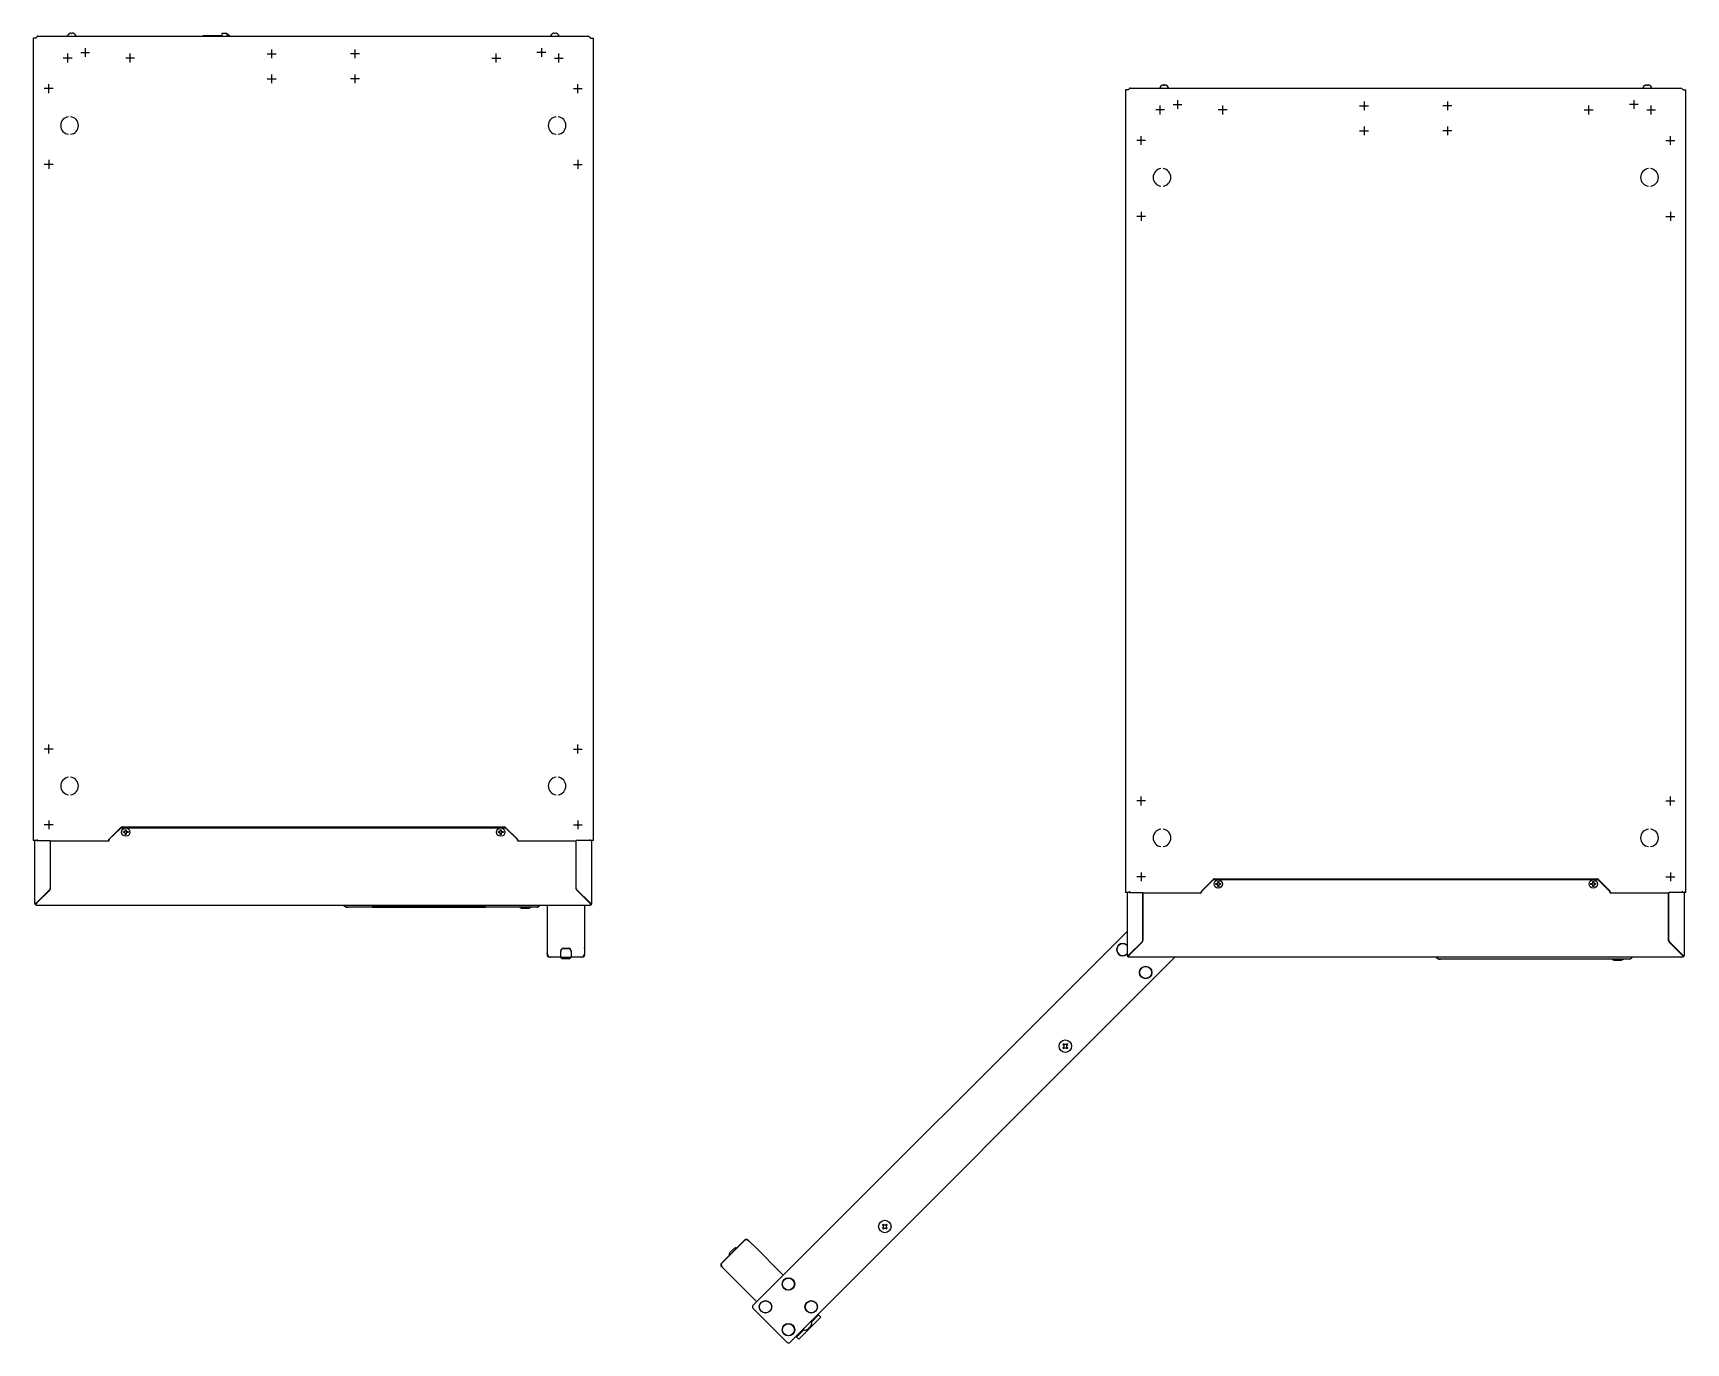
# Model space of a CAD drawing. Header units: millimetres. Extents: x -3169 to 1166, y -4146 to -91.
# Drawn here: x -755 to 831, y -4146 to -2889 of the extents above; entities that cross this region are included whole.
import ezdxf

# ---------------------------------------------------------------- set-up
doc = ezdxf.new("R2010")
doc.units = ezdxf.units.MM
doc.header["$LTSCALE"] = 23.1
doc.layers.get('0').update_dxf_attribs({"linetype": 'CONTINUOUS'})

msp = doc.modelspace()

# ---------------------------------------------------------------- linework, layer by layer
for p, q in [((-755.4, -2893.6), (-755.4, -3663.8)), ((-752.6, -2893.6), (-755.4, -2893.6)), ((-750.6, -2891.8), (-222.2, -2891.8)), ((-722.3, -2891.4), (-722.3, -2891.2)), ((-720.6, -2889.3), (-720.6, -2889.3)), ((-718.8, -2889.3), (-718.8, -2888.8)), ((-717.8, -2888.8), (-717.8, -2889.3)), ((-716, -2889.3), (-716, -2889.3)), ((-714.3, -2891.4), (-714.3, -2891.2)), ((-705.4, -2903.2), (-705.4, -2911.7)), ((-592.3, -2891.3), (-592.3, -2891.8)), ((-574.3, -2891.3), (-592.3, -2891.3)), ((-574.3, -2889.3), (-574.3, -2891.8)), ((-569.3, -2889.3), (-574.3, -2889.3)), ((-569.3, -2889.3), (-569.3, -2891.8)), ((-267.4, -2903.2), (-267.4, -2911.7)), ((-258.5, -2891.4), (-258.5, -2891.2)), ((-256.8, -2889.3), (-256.8, -2889.3)), ((-255, -2889.3), (-255, -2888.8)), ((-254, -2888.8), (-254, -2889.3)), ((-252.2, -2889.3), (-252.2, -2889.3)), ((-250.5, -2891.4), (-250.5, -2891.2)), ((-220.2, -2893.6), (-217.4, -2893.6)), ((-217.4, -3663.8), (-217.4, -2893.6)), ((-717.9, -2912.8), (-726.4, -2912.8)), ((-722.1, -2917), (-722.1, -2908.5)), ((-709.7, -2907.5), (-701.2, -2907.5)), ((-657.9, -2912.8), (-666.4, -2912.8)), ((-662.1, -2917), (-662.1, -2908.5)), ((-530.7, -2908.8), (-522.2, -2908.8)), ((-526.4, -2904.5), (-526.4, -2913)), ((-442.2, -2908.8), (-450.7, -2908.8)), ((-446.4, -2904.5), (-446.4, -2913)), ((-315, -2912.8), (-306.5, -2912.8)), ((-310.7, -2917), (-310.7, -2908.5)), ((-263.2, -2907.5), (-271.7, -2907.5)), ((-255, -2912.8), (-246.5, -2912.8)), ((-250.7, -2917), (-250.7, -2908.5)), ((-530.7, -2932.8), (-522.2, -2932.8)), ((-526.4, -2928.5), (-526.4, -2937)), ((-442.2, -2932.8), (-450.7, -2932.8)), ((-446.4, -2928.5), (-446.4, -2937)), ((-736.2, -2942), (-744.7, -2942)), ((-740.4, -2946.3), (-740.4, -2937.8)), ((-236.7, -2942), (-228.2, -2942)), ((-232.4, -2946.3), (-232.4, -2937.8)), ((293.3, -2943.4), (293.3, -3713.6)), ((296.1, -2943.4), (293.3, -2943.4)), ((298.1, -2941.6), (826.5, -2941.6)), ((326.4, -2941.2), (326.4, -2941)), ((328.1, -2939.2), (328.1, -2939.1)), ((329.9, -2939.2), (329.9, -2938.6)), ((330.9, -2938.6), (330.9, -2939.2)), ((332.7, -2939.1), (332.7, -2939.2)), ((334.4, -2941.2), (334.4, -2941)), ((790.2, -2941.2), (790.2, -2941)), ((791.9, -2939.2), (791.9, -2939.1)), ((793.7, -2939.2), (793.7, -2938.6)), ((794.7, -2938.6), (794.7, -2939.2)), ((796.5, -2939.1), (796.5, -2939.2)), ((798.2, -2941.2), (798.2, -2941)), ((828.5, -2943.4), (831.3, -2943.4)), ((831.3, -3713.6), (831.3, -2943.4)), ((330.8, -2962.6), (322.3, -2962.6)), ((326.6, -2966.9), (326.6, -2958.4)), ((339, -2957.3), (347.5, -2957.3)), ((343.3, -2953.1), (343.3, -2961.6)), ((390.8, -2962.6), (382.3, -2962.6)), ((386.6, -2966.9), (386.6, -2958.4)), ((518, -2958.6), (526.5, -2958.6)), ((522.3, -2954.4), (522.3, -2962.9)), ((606.5, -2958.6), (598, -2958.6)), ((602.3, -2954.4), (602.3, -2962.9)), ((733.7, -2962.6), (742.2, -2962.6)), ((738, -2966.9), (738, -2958.4)), ((785.5, -2957.3), (777, -2957.3)), ((781.3, -2953.1), (781.3, -2961.6)), ((793.7, -2962.6), (802.2, -2962.6)), ((798, -2966.9), (798, -2958.4)), ((518, -2982.6), (526.5, -2982.6)), ((522.3, -2978.4), (522.3, -2986.9)), ((606.5, -2982.6), (598, -2982.6)), ((602.3, -2978.4), (602.3, -2986.9)), ((312.5, -2991.9), (304, -2991.9)), ((308.3, -2996.1), (308.3, -2987.6)), ((812, -2991.9), (820.5, -2991.9)), ((816.3, -2996.1), (816.3, -2987.6)), ((-740.4, -3010.6), (-740.4, -3019.1)), ((-232.4, -3010.6), (-232.4, -3019.1)), ((-736.2, -3014.9), (-744.7, -3014.9)), ((-236.7, -3014.9), (-228.2, -3014.9)), ((308.3, -3060.5), (308.3, -3069)), ((816.3, -3060.5), (816.3, -3069)), ((312.5, -3064.7), (304, -3064.7)), ((812, -3064.7), (820.5, -3064.7)), ((-736.2, -3576), (-744.7, -3576)), ((-740.4, -3580.3), (-740.4, -3571.8)), ((-236.7, -3576), (-228.2, -3576)), ((-232.4, -3580.3), (-232.4, -3571.8)), ((312.5, -3625.9), (304, -3625.9)), ((308.3, -3630.1), (308.3, -3621.6)), ((812, -3625.9), (820.5, -3625.9)), ((816.3, -3630.1), (816.3, -3621.6)), ((-736.2, -3648.9), (-744.7, -3648.9)), ((-740.4, -3644.6), (-740.4, -3653.1)), ((-236.7, -3648.9), (-228.2, -3648.9)), ((-232.4, -3644.6), (-232.4, -3653.1)), ((-751.6, -3663.8), (-755.4, -3663.8)), ((-753.9, -3663.8), (-753.9, -3724)), ((-751.6, -3662.8), (-751.6, -3663.8)), ((-751.6, -3663.8), (-738.9, -3663.8)), ((-738.9, -3663.8), (-738.9, -3709.8)), ((-738.8, -3664.6), (-738.9, -3664.6)), ((-683.4, -3664.5), (-738.8, -3664.5)), ((-738.8, -3710.3), (-738.8, -3664.5)), ((-682.6, -3662.8), (-671.1, -3651.2)), ((-682.6, -3664.1), (-682.6, -3662.8)), ((-682.5, -3663.8), (-682.6, -3663.8)), ((-682.4, -3663.4), (-682.4, -3663.5)), ((-671.9, -3652.5), (-682.2, -3662.7)), ((-667.3, -3651.9), (-670.5, -3651.9)), ((-670, -3650.8), (-302.8, -3650.8)), ((-668.7, -3655.3), (-667.4, -3655.3)), ((-668.7, -3656.3), (-668.7, -3655.3)), ((-667.4, -3656.3), (-668.7, -3656.3)), ((-667.4, -3655.3), (-666.9, -3654.8)), ((-666.9, -3656.8), (-667.4, -3656.3)), ((-666.9, -3653.5), (-665.9, -3653.5)), ((-666.9, -3654.8), (-666.9, -3653.5)), ((-666.9, -3658.1), (-666.9, -3656.8)), ((-665.9, -3658.1), (-666.9, -3658.1)), ((-665.9, -3653.5), (-665.9, -3654.8)), ((-665.9, -3654.8), (-665.4, -3655.3)), ((-665.4, -3656.3), (-665.9, -3656.8)), ((-665.9, -3656.8), (-665.9, -3658.1)), ((-307.3, -3651.9), (-665.5, -3651.9)), ((-665.4, -3655.3), (-664.1, -3655.3)), ((-664.1, -3656.3), (-665.4, -3656.3)), ((-664.1, -3655.3), (-664.1, -3656.3)), ((-308.7, -3655.3), (-307.4, -3655.3)), ((-308.7, -3656.3), (-308.7, -3655.3)), ((-307.4, -3656.3), (-308.7, -3656.3)), ((-307.4, -3655.3), (-306.9, -3654.8)), ((-306.9, -3656.8), (-307.4, -3656.3)), ((-306.9, -3653.5), (-305.9, -3653.5)), ((-306.9, -3654.8), (-306.9, -3653.5)), ((-306.9, -3658.1), (-306.9, -3656.8)), ((-305.9, -3658.1), (-306.9, -3658.1)), ((-305.9, -3653.5), (-305.9, -3654.8)), ((-305.9, -3654.8), (-305.4, -3655.3)), ((-305.4, -3656.3), (-305.9, -3656.8)), ((-305.9, -3656.8), (-305.9, -3658.1)), ((-302.3, -3651.9), (-305.5, -3651.9)), ((-305.4, -3655.3), (-304.1, -3655.3)), ((-304.1, -3656.3), (-305.4, -3656.3)), ((-304.1, -3655.3), (-304.1, -3656.3)), ((-301.8, -3651.2), (-290.2, -3662.8)), ((-290.7, -3662.7), (-300.9, -3652.5)), ((-290.4, -3663.5), (-290.4, -3663.4)), ((-290.2, -3663.8), (-290.3, -3663.8)), ((-290.2, -3664.1), (-290.2, -3662.8)), ((-234.1, -3664.5), (-289.4, -3664.5)), ((-234.1, -3710.3), (-234.1, -3664.5)), ((-233.9, -3664.6), (-234.1, -3664.6)), ((-221.2, -3663.8), (-233.9, -3663.8)), ((-233.9, -3709.8), (-233.9, -3663.8)), ((-221.2, -3662.8), (-221.2, -3663.8)), ((-217.4, -3663.8), (-221.2, -3663.8)), ((-218.9, -3724), (-218.9, -3663.8)), ((-738.9, -3667.8), (-738.8, -3667.8)), ((-738.9, -3668.3), (-738.8, -3668.3)), ((-738.9, -3668.8), (-738.8, -3668.8)), ((-233.9, -3668.3), (-234.1, -3668.3)), ((-233.9, -3668.8), (-234.1, -3668.8)), ((308.3, -3694.5), (308.3, -3703)), ((816.3, -3694.5), (816.3, -3703)), ((-752.1, -3723.8), (-739.5, -3711.2)), ((-752, -3724), (-739.1, -3711.1)), ((-738.8, -3710.5), (-738.9, -3710.6)), ((-234, -3710.5), (-233.3, -3711.2)), ((-220.9, -3724), (-233.7, -3711.1)), ((-220.7, -3723.8), (-233.3, -3711.2)), ((297.1, -3712.6), (297.1, -3713.6)), ((312.5, -3698.7), (304, -3698.7)), ((366.1, -3712.6), (377.6, -3701)), ((366.1, -3713.9), (366.1, -3712.6)), ((376.8, -3702.3), (366.5, -3712.6)), ((381.4, -3701.7), (378.2, -3701.7)), ((378.7, -3700.6), (745.8, -3700.6)), ((380, -3706.1), (380, -3705.1)), ((380, -3705.1), (381.3, -3705.1)), ((381.3, -3706.1), (380, -3706.1)), ((381.3, -3705.1), (381.8, -3704.6)), ((381.8, -3706.6), (381.3, -3706.1)), ((381.8, -3704.6), (381.8, -3703.3)), ((381.8, -3703.3), (382.8, -3703.3)), ((381.8, -3707.9), (381.8, -3706.6)), ((382.8, -3707.9), (381.8, -3707.9)), ((382.8, -3703.3), (382.8, -3704.6)), ((382.8, -3704.6), (383.3, -3705.1)), ((383.3, -3706.1), (382.8, -3706.6)), ((382.8, -3706.6), (382.8, -3707.9)), ((741.4, -3701.7), (383.2, -3701.7)), ((383.3, -3705.1), (384.6, -3705.1)), ((384.6, -3706.1), (383.3, -3706.1)), ((384.6, -3705.1), (384.6, -3706.1)), ((740, -3706.1), (740, -3705.1)), ((740, -3705.1), (741.3, -3705.1)), ((741.3, -3706.1), (740, -3706.1)), ((741.3, -3705.1), (741.8, -3704.6)), ((741.8, -3706.6), (741.3, -3706.1)), ((741.8, -3704.6), (741.8, -3703.3)), ((741.8, -3703.3), (742.8, -3703.3)), ((741.8, -3707.9), (741.8, -3706.6)), ((742.8, -3707.9), (741.8, -3707.9)), ((742.8, -3703.3), (742.8, -3704.6)), ((742.8, -3704.6), (743.3, -3705.1)), ((743.3, -3706.1), (742.8, -3706.6)), ((742.8, -3706.6), (742.8, -3707.9)), ((746.4, -3701.7), (743.2, -3701.7)), ((743.3, -3705.1), (744.6, -3705.1)), ((744.6, -3706.1), (743.3, -3706.1)), ((744.6, -3705.1), (744.6, -3706.1)), ((746.9, -3701), (758.5, -3712.6)), ((758, -3712.6), (747.8, -3702.3)), ((758.5, -3713.9), (758.5, -3712.6)), ((812, -3698.7), (820.5, -3698.7)), ((827.5, -3712.6), (827.5, -3713.6)), ((-752.7, -3724.5), (-753.1, -3725)), ((-752.2, -3724), (-752.3, -3724)), ((-752.1, -3723.9), (-752.1, -3724)), ((-752.1, -3724), (-752.1, -3724)), ((-752.1, -3724), (-752.1, -3724)), ((-752.1, -3724.1), (-752.1, -3724.2)), ((-752.1, -3725.8), (-220.7, -3725.8)), ((-457.3, -3726), (-457.3, -3725.8)), ((-457.3, -3726), (-457.3, -3726.1)), ((-457.3, -3726.1), (-457.2, -3726.2)), ((-455.1, -3727.7), (-457, -3726.4)), ((-271.4, -3727.8), (-454.8, -3727.8)), ((-454.6, -3727.8), (-453, -3727.8)), ((-430, -3727.3), (-321.2, -3727.3)), ((-430, -3727.8), (-430, -3727.3)), ((-430, -3727.8), (-321.2, -3727.8)), ((-321.2, -3727.8), (-321.2, -3727.3)), ((-288.4, -3727.8), (-287.2, -3728.5)), ((-278.1, -3727.8), (-287.7, -3727.8)), ((-278.5, -3728.5), (-277.3, -3727.8)), ((-271.1, -3727.7), (-269.2, -3726.4)), ((-269.2, -3726.4), (-269.1, -3726.4)), ((-269.1, -3726.4), (-269, -3726.3)), ((-268.9, -3726), (-268.9, -3725.8)), ((-261.9, -3725.8), (-261.9, -3766.8)), ((-225.9, -3725.8), (-225.9, -3766.8)), ((-220.8, -3723.9), (-220.7, -3724)), ((-220.6, -3724), (-220.7, -3724)), ((-220.7, -3724.1), (-220.7, -3724)), ((-220.7, -3724.1), (-220.7, -3724.2)), ((-220.6, -3724), (-220.5, -3724)), ((-220.2, -3724.5), (-219.7, -3725)), ((297.1, -3713.6), (293.3, -3713.6)), ((294.8, -3713.6), (294.8, -3773.8)), ((297.1, -3713.6), (309.8, -3713.6)), ((309.8, -3713.6), (309.8, -3759.6)), ((309.9, -3714.4), (309.8, -3714.4)), ((309.8, -3718.1), (309.9, -3718.1)), ((309.8, -3718.6), (309.9, -3718.6)), ((309.9, -3760.1), (309.9, -3714.4)), ((365.2, -3714.4), (309.9, -3714.4)), ((366.2, -3713.6), (366.1, -3713.6)), ((366.2, -3713.3), (366.2, -3713.4)), ((758.3, -3713.4), (758.3, -3713.3)), ((758.5, -3713.6), (758.3, -3713.6)), ((814.6, -3714.4), (759.3, -3714.4)), ((814.8, -3714.4), (814.6, -3714.4)), ((814.6, -3760.1), (814.6, -3714.4)), ((814.6, -3717.6), (814.8, -3717.6)), ((814.8, -3718.1), (814.6, -3718.1)), ((814.8, -3718.6), (814.6, -3718.6)), ((827.5, -3713.6), (814.8, -3713.6)), ((814.8, -3759.6), (814.8, -3713.6)), ((831.3, -3713.6), (827.5, -3713.6)), ((829.8, -3773.8), (829.8, -3713.6)), ((-286.2, -3728.8), (-279.5, -3728.8)), ((294.8, -3751.1), (-64.4, -4110.2)), ((309.9, -3760.3), (309.2, -3761)), ((814.7, -3760.3), (814.7, -3760.4)), ((-261.9, -3767.6), (-261.9, -3773.8)), ((-261.9, -3771.8), (-261.7, -3771.8)), ((-261.7, -3772.8), (-261.7, -3772.7)), ((-248.8, -3775.8), (-259.9, -3775.8)), ((-249.4, -3775.8), (-258.7, -3775.8)), ((-248.9, -3775.3), (-248.9, -3769.8)), ((-248.8, -3774.6), (-248.9, -3774.6)), ((-248.8, -3775.3), (-248.8, -3770.1)), ((-248.3, -3775.8), (-239.5, -3775.8)), ((-246.4, -3767.3), (-241.4, -3767.3)), ((-246.3, -3767.6), (-241.5, -3767.6)), ((-239, -3770.1), (-239, -3775.3)), ((-238.9, -3774.6), (-239, -3774.6)), ((-227.9, -3775.8), (-239, -3775.8)), ((-238.9, -3769.8), (-238.9, -3775.3)), ((-229.1, -3775.8), (-238.4, -3775.8)), ((-226.1, -3771.8), (-225.9, -3771.8)), ((-226.1, -3772.8), (-226.1, -3772.7)), ((-225.9, -3767.6), (-225.9, -3773.8)), ((-29.1, -4145.6), (340.9, -3775.6)), ((296, -3774.4), (295.6, -3774.8)), ((296.5, -3773.8), (296.4, -3773.8)), ((296.6, -3773.7), (309.2, -3761)), ((296.6, -3773.7), (296.6, -3773.8)), ((296.6, -3773.8), (296.6, -3773.8)), ((296.6, -3773.8), (296.6, -3773.8)), ((296.6, -3773.9), (296.6, -3774)), ((296.6, -3775.6), (828, -3775.6)), ((296.7, -3773.8), (309.6, -3761)), ((591.4, -3775.8), (591.4, -3775.6)), ((591.4, -3775.8), (591.4, -3775.9)), ((591.4, -3775.9), (591.5, -3776.1)), ((593.6, -3777.5), (591.6, -3776.2)), ((777.6, -3777.5), (779.5, -3776.2)), ((779.5, -3776.2), (779.6, -3776.2)), ((779.6, -3776.2), (779.7, -3776.1)), ((779.8, -3775.8), (779.8, -3775.6)), ((827.8, -3773.8), (815, -3761)), ((828, -3773.7), (815.4, -3761)), ((827.9, -3773.7), (828, -3773.8)), ((828.1, -3773.8), (828, -3773.8)), ((828, -3773.9), (828, -3773.8)), ((828, -3773.9), (828, -3774)), ((828.1, -3773.8), (828.2, -3773.8)), ((828.5, -3774.4), (829, -3774.8)), ((-241, -3777.3), (-246.8, -3777.3)), ((777.3, -3777.6), (593.9, -3777.6)), ((594, -3777.6), (595.7, -3777.6)), ((760.3, -3777.6), (761.5, -3778.3)), ((770.6, -3777.7), (760.9, -3777.7)), ((762.5, -3778.6), (769.2, -3778.6)), ((770.2, -3778.3), (771.4, -3777.6)), ((233.9, -3858.9), (233.2, -3859.6)), ((233.2, -3859.6), (234.1, -3860.4)), ((234.1, -3861.9), (233.2, -3862.8)), ((233.2, -3862.8), (233.9, -3863.5)), ((234.8, -3859.7), (233.9, -3858.9)), ((233.9, -3863.5), (234.8, -3862.7)), ((234.1, -3860.4), (234.1, -3861.9)), ((236.3, -3859.7), (234.8, -3859.7)), ((234.8, -3862.7), (236.3, -3862.7)), ((237.1, -3858.9), (236.3, -3859.7)), ((236.3, -3862.7), (237.1, -3863.5)), ((237, -3860.4), (237.8, -3859.6)), ((237, -3861.9), (237, -3860.4)), ((237.8, -3862.8), (237, -3861.9)), ((237.8, -3859.6), (237.1, -3858.9)), ((237.1, -3863.5), (237.8, -3862.8)), ((60.7, -4032.1), (60, -4032.8)), ((60, -4032.8), (60.8, -4033.7)), ((60.8, -4035.2), (60, -4036)), ((60, -4036), (60.7, -4036.7)), ((61.5, -4033), (60.7, -4032.1)), ((60.7, -4036.7), (61.5, -4035.9)), ((60.8, -4033.7), (60.8, -4035.2)), ((63, -4033), (61.5, -4033)), ((61.5, -4035.9), (63, -4035.9)), ((63.9, -4032.1), (63, -4033)), ((63, -4035.9), (63.9, -4036.7)), ((63.8, -4033.7), (64.6, -4032.8)), ((63.8, -4035.2), (63.8, -4033.7)), ((64.6, -4036), (63.8, -4035.2)), ((64.6, -4032.8), (63.9, -4032.1)), ((63.9, -4036.7), (64.6, -4036)), ((-94.7, -4069.8), (-72.1, -4047.2)), ((-93.8, -4068.9), (-72.9, -4048)), ((-86.5, -4059.4), (-82.4, -4055.4)), ((-69.2, -4047.2), (-64.9, -4051.5)), ((-67.8, -4048.6), (-67.9, -4048.7)), ((-35.3, -4081.1), (-64.3, -4052.1)), ((-90.3, -4077), (-94.7, -4072.6)), ((-93.1, -4073.9), (-93.3, -4074)), ((-60.7, -4106.6), (-89.7, -4077.6)), ((-64.4, -4112.8), (-31.6, -4145.6)), ((-20.4, -4142.6), (0.8, -4121.4)), ((-8.4, -4126.4), (-1.3, -4119.3)), ((-2.1, -4118.6), (0.8, -4121.4)), ((-23.3, -4139.8), (-20.4, -4142.6)), ((-22.6, -4140.5), (-15.5, -4133.4)), ((-16, -4132.9), (-15.3, -4133.6)), ((-12, -4133.1), (-12, -4133.1)), ((-8.9, -4125.8), (-8.2, -4126.6)), ((-8.8, -4129.8), (-8.8, -4129.8))]:
    msp.add_line(p, q)
for points in [[(-457.3, -3726), (-457.3, -3726), (-457.3, -3726.1), (-457.3, -3726.1), (-457.2, -3726.1)], [(-457.2, -3726.1), (-457.2, -3726.2), (-457.2, -3726.2), (-457.2, -3726.2), (-457.2, -3726.3)], [(-457.2, -3726.2), (-457.1, -3726.3), (-457, -3726.4)], [(-457.2, -3726.3), (-457.1, -3726.3), (-457.1, -3726.3), (-457.1, -3726.4), (-457, -3726.4), (-457, -3726.4)], [(-457, -3726.4), (-456.5, -3726.8), (-455.7, -3727.3), (-455.1, -3727.7)], [(-457, -3726.4), (-456.5, -3726.8), (-455.7, -3727.3), (-455.1, -3727.7)], [(-271.1, -3727.7), (-270.5, -3727.3), (-269.7, -3726.8), (-269.2, -3726.4)], [(-269, -3726.3), (-269, -3726.2), (-268.9, -3726)], [(591.4, -3775.8), (591.4, -3775.9), (591.4, -3775.9), (591.4, -3775.9), (591.4, -3776)], [(591.4, -3776), (591.5, -3776), (591.5, -3776.1), (591.5, -3776.1), (591.5, -3776.1)], [(591.5, -3776.1), (591.5, -3776.2), (591.6, -3776.2), (591.6, -3776.2), (591.6, -3776.2), (591.6, -3776.2)], [(591.5, -3776.1), (591.6, -3776.2), (591.6, -3776.2)], [(591.6, -3776.2), (592.2, -3776.6), (593, -3777.1), (593.6, -3777.5)], [(777.6, -3777.5), (778.2, -3777.1), (779, -3776.6), (779.5, -3776.2)], [(779.7, -3776.1), (779.7, -3776), (779.8, -3775.8)]]:
    msp.add_lwpolyline(points)
for centre, radius in [((-666.4, -3655.8), 4), ((-306.4, -3655.8), 4), ((382.3, -3705.6), 4), ((742.3, -3705.6), 4), ((312.6, -3790.5), 6), ((312.6, -3790.5), 5.75), ((235.5, -3861.2), 6), ((62.3, -4034.4), 6), ((-30.3, -4089.6), 6), ((-30.3, -4089.6), 5.75), ((-52.3, -4111.5), 6), ((-52.3, -4111.5), 5.75), ((-8.4, -4111.5), 6), ((-8.4, -4111.5), 5.75), ((-30.3, -4133.4), 6), ((-30.3, -4133.4), 5.75)]:
    msp.add_circle(centre, radius)
for centre, radius, start, end in [((-718.1, -2893.4), 4.8, 121.3727, 149.6988), ((-721.9, -2891.2), 0.4, 149.6988, 180), ((-721.9, -2891.4), 0.4, 180, 270), ((-718.1, -2893.4), 4.75, 118.9687, 121.5341), ((-718.1, -2893.4), 4.75, 116.6813, 118.0074), ((-718.1, -2893.4), 4.75, 118.0074, 118.9684), ((-718.1, -2893.4), 4.74, 115.5402, 116.6812), ((-718.1, -2893.4), 4.74, 114.5722, 115.5402), ((-718.1, -2893.4), 4.73, 113.3175, 114.5722), ((-718.1, -2893.3), 4.72, 111.0025, 112.5476), ((-718.1, -2893.3), 4.73, 112.5474, 113.3174), ((-718.1, -2893.3), 4.72, 110.5181, 111.0023), ((-718.1, -2893.3), 4.7, 108.4656, 110.5187), ((-718.2, -2893.3), 4.68, 107.3773, 108.465), ((-718.2, -2893.3), 4.67, 106.3949, 107.3772), ((-718.2, -2893.3), 4.64, 104.3176, 106.3964), ((-719.1, -2890.8), 2.01, 95.2585, 97.2741), ((-719.1, -2890.7), 1.98, 94.6009, 95.2558), ((-719.1, -2890.7), 1.97, 93.2167, 94.6016), ((-719.1, -2890.7), 1.96, 92.3765, 93.2159), ((-719.1, -2890.7), 1.95, 90.1995, 91.1541), ((-719.1, -2890.7), 1.95, 89.0741, 90.1995), ((-719.1, -2890.7), 1.95, 91.1545, 92.3767), ((-719.1, -2890.7), 1.95, 88.0037, 89.0738), ((-719.1, -2890.7), 1.97, 85.714, 86.9766), ((-719.1, -2890.7), 1.96, 86.9771, 88.0037), ((-719.1, -2890.8), 2.01, 82.7256, 84.8598), ((-719.1, -2890.7), 1.98, 84.8627, 85.7144), ((-718.3, -2893.1), 3.78, 82.3953, 97.6047), ((-717.6, -2890.8), 2.01, 95.1401, 97.2744), ((-717.6, -2890.7), 1.98, 94.2856, 95.1372), ((-717.6, -2890.7), 1.97, 93.0233, 94.286), ((-717.6, -2890.7), 1.96, 91.9964, 93.0228), ((-717.6, -2890.7), 1.95, 90.9261, 91.9964), ((-717.6, -2890.7), 1.95, 88.8459, 89.8005), ((-717.6, -2890.7), 1.95, 89.8006, 90.9258), ((-717.6, -2890.7), 1.97, 85.3984, 86.7833), ((-717.6, -2890.7), 1.96, 86.7841, 87.6235), ((-717.6, -2890.7), 1.96, 87.6234, 88.8455), ((-717.6, -2890.8), 2.01, 82.7259, 84.7415), ((-717.6, -2890.7), 1.98, 84.7442, 85.3991), ((-718.5, -2893.3), 4.64, 73.6036, 75.6824), ((-718.5, -2893.3), 4.67, 72.6228, 73.6051), ((-718.5, -2893.3), 4.68, 71.535, 72.6227), ((-718.5, -2893.3), 4.7, 69.4813, 71.5344), ((-718.5, -2893.3), 4.72, 67.4524, 68.9975), ((-718.5, -2893.3), 4.72, 68.9977, 69.4819), ((-718.5, -2893.3), 4.73, 66.6826, 67.4526), ((-718.5, -2893.4), 4.73, 65.4278, 66.6825), ((-718.5, -2893.4), 4.74, 64.4598, 65.4278), ((-718.5, -2893.4), 4.74, 63.3188, 64.4598), ((-718.5, -2893.4), 4.75, 61.9926, 63.3187), ((-718.5, -2893.4), 4.75, 61.0316, 61.9926), ((-718.5, -2893.4), 4.75, 58.4659, 61.0313), ((-718.5, -2893.4), 4.8, 30.3012, 58.6273), ((-714.7, -2891.4), 0.4, 270, 0), ((-714.7, -2891.2), 0.4, 0, 30.3012), ((-549.3, -2866.9), 30, 228.1612, 235.953), ((-254.3, -2893.4), 4.8, 121.3727, 149.6988), ((-258.1, -2891.2), 0.4, 149.6988, 180), ((-258.1, -2891.4), 0.4, 180, 270), ((-254.3, -2893.4), 4.75, 118.9687, 121.5341), ((-254.3, -2893.4), 4.75, 116.6813, 118.0074), ((-254.3, -2893.4), 4.75, 118.0074, 118.9684), ((-254.3, -2893.4), 4.74, 115.5402, 116.6812), ((-254.3, -2893.4), 4.74, 114.5722, 115.5402), ((-254.3, -2893.4), 4.73, 113.3175, 114.5722), ((-254.3, -2893.3), 4.72, 111.0025, 112.5476), ((-254.3, -2893.3), 4.73, 112.5474, 113.3174), ((-254.3, -2893.3), 4.72, 110.5181, 111.0023), ((-254.3, -2893.3), 4.7, 108.4656, 110.5187), ((-254.4, -2893.3), 4.68, 107.3773, 108.465), ((-254.4, -2893.3), 4.67, 106.3949, 107.3772), ((-254.4, -2893.3), 4.64, 104.3176, 106.3964), ((-255.3, -2890.8), 2.01, 95.2585, 97.2741), ((-255.3, -2890.7), 1.98, 94.6009, 95.2558), ((-255.3, -2890.7), 1.97, 93.2167, 94.6016), ((-255.3, -2890.7), 1.96, 92.3765, 93.2159), ((-255.3, -2890.7), 1.95, 90.1995, 91.1541), ((-255.3, -2890.7), 1.95, 89.0741, 90.1995), ((-255.3, -2890.7), 1.95, 91.1545, 92.3767), ((-255.3, -2890.7), 1.95, 88.0037, 89.0738), ((-255.3, -2890.7), 1.97, 85.714, 86.9766), ((-255.3, -2890.7), 1.96, 86.9771, 88.0037), ((-255.3, -2890.8), 2.01, 82.7256, 84.8598), ((-255.3, -2890.7), 1.98, 84.8627, 85.7144), ((-254.5, -2893.1), 3.78, 82.3953, 97.6047), ((-253.8, -2890.8), 2.01, 95.1401, 97.2744), ((-253.8, -2890.7), 1.98, 94.2856, 95.1372), ((-253.8, -2890.7), 1.97, 93.0233, 94.286), ((-253.8, -2890.7), 1.96, 91.9964, 93.0228), ((-253.8, -2890.7), 1.95, 90.9261, 91.9964), ((-253.8, -2890.7), 1.95, 88.8459, 89.8005), ((-253.8, -2890.7), 1.95, 89.8006, 90.9258), ((-253.8, -2890.7), 1.97, 85.3984, 86.7833), ((-253.8, -2890.7), 1.96, 86.7841, 87.6235), ((-253.8, -2890.7), 1.96, 87.6234, 88.8455), ((-253.8, -2890.8), 2.01, 82.7259, 84.7415), ((-253.8, -2890.7), 1.98, 84.7442, 85.3991), ((-254.7, -2893.3), 4.64, 73.6036, 75.6824), ((-254.7, -2893.3), 4.67, 72.6228, 73.6051), ((-254.7, -2893.3), 4.68, 71.535, 72.6227), ((-254.7, -2893.3), 4.7, 69.4813, 71.5344), ((-254.7, -2893.3), 4.72, 67.4524, 68.9975), ((-254.7, -2893.3), 4.72, 68.9977, 69.4819), ((-254.7, -2893.3), 4.73, 66.6826, 67.4526), ((-254.7, -2893.4), 4.73, 65.4278, 66.6825), ((-254.7, -2893.4), 4.74, 64.4598, 65.4278), ((-254.7, -2893.4), 4.74, 63.3188, 64.4598), ((-254.7, -2893.4), 4.75, 61.9926, 63.3187), ((-254.7, -2893.4), 4.75, 61.0316, 61.9926), ((-254.7, -2893.4), 4.75, 58.4659, 61.0313), ((-254.7, -2893.4), 4.8, 30.3012, 58.6273), ((-250.9, -2891.4), 0.4, 270, 0), ((-250.9, -2891.2), 0.4, 0, 30.3012), ((330.6, -2943.2), 4.8, 121.3727, 149.6988), ((326.8, -2941), 0.4, 149.6988, 180), ((326.8, -2941.2), 0.4, 180, 270), ((330.6, -2943.2), 4.75, 118.9687, 121.5341), ((330.6, -2943.2), 4.75, 118.0074, 118.9684), ((330.6, -2943.2), 4.75, 116.6813, 118.0074), ((330.6, -2943.2), 4.74, 115.5402, 116.6812), ((330.6, -2943.2), 4.74, 114.5722, 115.5402), ((330.5, -2943.2), 4.73, 113.3175, 114.5722), ((330.5, -2943.2), 4.73, 112.5474, 113.3174), ((330.5, -2943.2), 4.72, 111.0025, 112.5476), ((330.5, -2943.2), 4.7, 108.4656, 110.5187), ((330.5, -2943.2), 4.72, 110.5181, 111.0023), ((330.5, -2943.1), 4.68, 107.3773, 108.465), ((330.5, -2943.1), 4.67, 106.3949, 107.3772), ((330.5, -2943.1), 4.64, 104.3176, 106.3964), ((329.6, -2940.6), 2.01, 95.2585, 97.2741), ((329.6, -2940.6), 1.98, 94.6009, 95.2558), ((329.6, -2940.6), 1.97, 93.2167, 94.6016), ((329.6, -2940.6), 1.96, 92.3765, 93.2159), ((329.6, -2940.5), 1.95, 91.1545, 92.3767), ((329.6, -2940.5), 1.95, 90.1995, 91.1541), ((329.6, -2940.5), 1.95, 89.0741, 90.1995), ((329.6, -2940.6), 1.97, 85.714, 86.9766), ((329.6, -2940.5), 1.96, 86.9771, 88.0037), ((329.6, -2940.5), 1.95, 88.0037, 89.0738), ((329.6, -2940.6), 2.01, 82.7256, 84.8598), ((329.6, -2940.6), 1.98, 84.8627, 85.7144), ((330.4, -2942.9), 3.78, 82.3953, 97.6047), ((331.1, -2940.6), 2.01, 95.1401, 97.2744), ((331.1, -2940.6), 1.98, 94.2856, 95.1372), ((331.1, -2940.6), 1.97, 93.0233, 94.286), ((331.1, -2940.5), 1.96, 91.9964, 93.0228), ((331.1, -2940.5), 1.95, 90.9261, 91.9964), ((331.1, -2940.5), 1.95, 88.8459, 89.8005), ((331.1, -2940.5), 1.95, 89.8006, 90.9258), ((331.1, -2940.6), 1.97, 85.3984, 86.7833), ((331.1, -2940.6), 1.96, 86.7841, 87.6235), ((331.1, -2940.5), 1.96, 87.6234, 88.8455), ((331.1, -2940.6), 2.01, 82.7259, 84.7415), ((331.1, -2940.6), 1.98, 84.7442, 85.3991), ((330.2, -2943.1), 4.64, 73.6036, 75.6824), ((330.2, -2943.1), 4.67, 72.6228, 73.6051), ((330.2, -2943.1), 4.68, 71.535, 72.6227), ((330.2, -2943.2), 4.7, 69.4813, 71.5344), ((330.2, -2943.2), 4.72, 67.4524, 68.9975), ((330.2, -2943.2), 4.72, 68.9977, 69.4819), ((330.2, -2943.2), 4.73, 66.6826, 67.4526), ((330.2, -2943.2), 4.73, 65.4278, 66.6825), ((330.2, -2943.2), 4.74, 63.3188, 64.4598), ((330.2, -2943.2), 4.74, 64.4598, 65.4278), ((330.2, -2943.2), 4.75, 61.9926, 63.3187), ((330.2, -2943.2), 4.75, 61.0316, 61.9926), ((330.2, -2943.2), 4.75, 58.4659, 61.0313), ((330.2, -2943.2), 4.8, 30.3012, 58.6273), ((334, -2941.2), 0.4, 270, 0), ((334, -2941), 0.4, 0, 30.3012), ((794.4, -2943.2), 4.8, 121.3727, 149.6988), ((790.6, -2941), 0.4, 149.6988, 180), ((790.6, -2941.2), 0.4, 180, 270), ((794.4, -2943.2), 4.75, 118.9687, 121.5341), ((794.4, -2943.2), 4.75, 118.0074, 118.9684), ((794.4, -2943.2), 4.75, 116.6813, 118.0074), ((794.4, -2943.2), 4.74, 115.5402, 116.6812), ((794.4, -2943.2), 4.74, 114.5722, 115.5402), ((794.3, -2943.2), 4.73, 113.3175, 114.5722), ((794.3, -2943.2), 4.73, 112.5474, 113.3174), ((794.3, -2943.2), 4.72, 111.0025, 112.5476), ((794.3, -2943.2), 4.7, 108.4656, 110.5187), ((794.3, -2943.2), 4.72, 110.5181, 111.0023), ((794.3, -2943.1), 4.68, 107.3773, 108.465), ((794.3, -2943.1), 4.67, 106.3949, 107.3772), ((794.3, -2943.1), 4.64, 104.3176, 106.3964), ((793.4, -2940.6), 2.01, 95.2585, 97.2741), ((793.4, -2940.6), 1.98, 94.6009, 95.2558), ((793.4, -2940.6), 1.97, 93.2167, 94.6016), ((793.4, -2940.6), 1.96, 92.3765, 93.2159), ((793.4, -2940.5), 1.95, 91.1545, 92.3767), ((793.4, -2940.5), 1.95, 90.1995, 91.1541), ((793.4, -2940.5), 1.95, 89.0741, 90.1995), ((793.4, -2940.6), 1.97, 85.714, 86.9766), ((793.4, -2940.5), 1.96, 86.9771, 88.0037), ((793.4, -2940.5), 1.95, 88.0037, 89.0738), ((793.4, -2940.6), 2.01, 82.7256, 84.8598), ((793.4, -2940.6), 1.98, 84.8627, 85.7144), ((794.2, -2942.9), 3.78, 82.3953, 97.6047), ((794.9, -2940.6), 2.01, 95.1401, 97.2744), ((794.9, -2940.6), 1.98, 94.2856, 95.1372), ((794.9, -2940.6), 1.97, 93.0233, 94.286), ((794.9, -2940.5), 1.96, 91.9964, 93.0228), ((794.9, -2940.5), 1.95, 90.9261, 91.9964), ((794.9, -2940.5), 1.95, 88.8459, 89.8005), ((794.9, -2940.5), 1.95, 89.8006, 90.9258), ((794.9, -2940.6), 1.97, 85.3984, 86.7833), ((794.9, -2940.6), 1.96, 86.7841, 87.6235), ((794.9, -2940.5), 1.96, 87.6234, 88.8455), ((794.9, -2940.6), 2.01, 82.7259, 84.7415), ((794.9, -2940.6), 1.98, 84.7442, 85.3991), ((794, -2943.1), 4.64, 73.6036, 75.6824), ((794, -2943.1), 4.67, 72.6228, 73.6051), ((794, -2943.1), 4.68, 71.535, 72.6227), ((794, -2943.2), 4.7, 69.4813, 71.5344), ((794, -2943.2), 4.72, 67.4524, 68.9975), ((794, -2943.2), 4.72, 68.9977, 69.4819), ((794, -2943.2), 4.73, 66.6826, 67.4526), ((794, -2943.2), 4.73, 65.4278, 66.6825), ((794, -2943.2), 4.74, 63.3188, 64.4598), ((794, -2943.2), 4.74, 64.4598, 65.4278), ((794, -2943.2), 4.75, 61.9926, 63.3187), ((794, -2943.2), 4.75, 61.0316, 61.9926), ((794, -2943.2), 4.75, 58.4659, 61.0313), ((794, -2943.2), 4.8, 30.3012, 58.6273), ((797.8, -2941.2), 0.4, 270, 0), ((797.8, -2941), 0.4, 0, 30.3012), ((-720.4, -2977.5), 8.5, 96.7446, 263.2554), ((-720.4, -2977.5), 8.5, 276.7446, 83.2554), ((-252.4, -2977.5), 8.5, 96.7446, 263.2554), ((-252.4, -2977.5), 8.5, 276.7446, 83.2554), ((328.3, -3027.3), 8.5, 96.7446, 263.2554), ((328.3, -3027.3), 8.5, 276.7446, 83.2554), ((796.3, -3027.3), 8.5, 96.7446, 263.2554), ((796.3, -3027.3), 8.5, 276.7446, 83.2554), ((-720.4, -3611.5), 8.5, 96.7446, 263.2554), ((-720.4, -3611.5), 8.5, 276.7446, 83.2554), ((-252.4, -3611.5), 8.5, 96.7446, 263.2554), ((-252.4, -3611.5), 8.5, 276.7446, 83.2554), ((-683.4, -3663.5), 1, 270, 0), ((-681.4, -3663.4), 1, 135, 180), ((-670.5, -3653.9), 2, 90, 135), ((-670, -3652.3), 1.5, 90, 135), ((-302.8, -3652.3), 1.5, 45, 90), ((-302.3, -3653.9), 2, 45, 90), ((-291.4, -3663.4), 1, 0, 45), ((-289.4, -3663.5), 1, 180, 270), ((328.3, -3661.3), 8.5, 96.7446, 263.2554), ((328.3, -3661.3), 8.5, 276.7446, 83.2554), ((796.3, -3661.3), 8.5, 96.7446, 263.2554), ((796.3, -3661.3), 8.5, 276.7446, 83.2554), ((-736.2, -3708.3), 6.25, 222.7823, 224.6193), ((-736.2, -3708.3), 6, 222.69, 224.6035), ((-740.9, -3709.8), 2, 315, 0), ((-740, -3710.3), 1.2, 315, 0), ((-736.2, -3708.3), 3.5, 216.9509, 221.8405), ((-736.2, -3708.3), 9.25, 106.0858, 106.9967), ((-736.2, -3708.3), 8.75, 107.0235, 107.9829), ((-736.2, -3708.3), 8, 108.6872, 109.7763), ((-736.2, -3708.3), 7.2, 110.8755, 112.0878), ((-736.2, -3708.3), 6.25, 114.1767, 115.6267), ((-736.2, -3708.3), 6, 115.2633, 116.8026), ((-736.2, -3708.3), 3.5, 137.027, 140.7338), ((-236.6, -3708.3), 9.25, 73.0033, 73.9142), ((-236.6, -3708.3), 8.75, 72.0171, 72.9765), ((-232.9, -3710.3), 1.2, 180, 225), ((-231.9, -3709.8), 2, 180, 225), ((-228.4, -3716.3), 6, 134.0415, 135.9539), ((-228.4, -3716.3), 5.75, 134.0013, 135.9975), ((367.2, -3713.3), 1, 135, 180), ((378.2, -3703.7), 2, 90, 135), ((378.7, -3702.1), 1.5, 90, 135), ((745.8, -3702.1), 1.5, 45, 90), ((746.4, -3703.7), 2, 45, 90), ((757.3, -3713.3), 1, 0, 45), ((-752.1, -3724), 1.8, 180, 270), ((-752.2, -3724.5), 0.5, 133.0857, 186.3602), ((-752.6, -3724), 0.5, 263.6398, 316.9143), ((-752.2, -3724.5), 0.501, 120.654, 133.0863), ((-752.2, -3724.5), 0.501, 96.3976, 120.5947), ((-703.7, -3792.3), 83.8, 125.2459, 125.413), ((-705, -3760.8), 59.9, 141.8253, 141.9972), ((-752.6, -3724), 0.501, 329.4053, 353.6024), ((-752.6, -3724), 0.501, 316.9137, 329.346), ((-752.1, -3724), 0.0107, 180, 270), ((-820.4, -3675.6), 83.8, 324.587, 324.7541), ((-789, -3676.9), 59.9, 308.0028, 308.1747), ((-747.9, -3719.8), 5, 223.8524, 226.1476), ((-736.2, -3708.3), 8, 223.2651, 224.6999), ((-736.2, -3708.3), 7.2, 223.0731, 224.6696), ((-456.8, -3726), 0.5, 182, 236.9332), ((-454.8, -3727.3), 0.5, 236.9322, 270.0007), ((-287.7, -3727.6), 0.25, 234.569, 270), ((-286.2, -3726.8), 2, 240, 270), ((-285.6, -3727.6), 0.25, 270, 305.431), ((-280.1, -3727.6), 0.25, 234.4916, 270), ((-279.5, -3726.8), 2, 270, 300), ((-278.1, -3727.6), 0.25, 270, 305.4992), ((-271.4, -3727.3), 0.501, 270.0153, 281.0061), ((-269.4, -3726), 0.5, 303.0668, 358), ((-228.4, -3716.3), 5.75, 314.0013, 315.9975), ((-228.4, -3716.3), 6, 314.0415, 315.9539), ((-152.4, -3675.6), 83.8, 215.2459, 215.413), ((-183.8, -3676.9), 59.9, 231.8253, 231.9972), ((-269.1, -3792.3), 83.8, 54.587, 54.7541), ((-267.8, -3760.8), 59.9, 38.0028, 38.1747), ((-220.7, -3724), 1.8, 270, 0), ((-220.2, -3724), 0.501, 186.3976, 210.5947), ((-220.7, -3724.5), 0.501, 59.4053, 83.6024), ((-220.2, -3724), 0.501, 210.654, 223.0863), ((-220.2, -3724), 0.5, 223.0857, 276.3602), ((-220.7, -3724.5), 0.501, 46.9137, 59.346), ((-220.7, -3724.5), 0.5, 353.6398, 46.9143), ((365.2, -3713.4), 1, 270, 0), ((759.3, -3713.4), 1, 180, 270), ((307.8, -3759.6), 2, 315, 0), ((308.7, -3760.1), 1.2, 315, 0), ((312.5, -3758.1), 9.25, 106.0858, 106.9967), ((312.5, -3758.1), 8.75, 107.0235, 107.9829), ((812.1, -3758.1), 9.25, 73.0033, 73.9142), ((812.1, -3758.1), 8.75, 72.0171, 72.9765), ((812.1, -3758.1), 8, 70.2237, 71.3128), ((812.1, -3758.1), 7.2, 67.9122, 69.1245), ((812.1, -3758.1), 6.25, 64.3733, 65.8233), ((812.1, -3758.1), 6, 63.2049, 64.6922), ((812.1, -3758.1), 3.5, 39.4932, 42.8146), ((815.8, -3760.1), 1.2, 180, 225), ((812.1, -3758.1), 3.5, 318.2813, 322.9911), ((816.8, -3759.6), 2, 180, 225), ((-255.9, -3767.6), 6, 176.5283, 180), ((-259.9, -3773.8), 2, 180, 270), ((-246.4, -3769.8), 2.5, 90, 180), ((-248.7, -3773.7), 0.621, 249.892, 259.7475), ((-246.3, -3770.1), 2.5, 90, 180), ((-246.8, -3775.3), 2, 180, 270), ((-248.3, -3775.3), 0.5, 180, 270), ((-241.5, -3770.1), 2.5, 0, 90), ((-241.4, -3769.8), 2.5, 0, 90), ((-241, -3775.3), 2, 270, 0), ((-239.5, -3775.3), 0.5, 270, 0), ((-239.1, -3773.7), 0.624, 281.1539, 290.0971), ((-227.9, -3773.8), 2, 270, 0), ((-231.9, -3767.6), 6, 0, 5.834), ((290.7, -3768.6), 6, 47.0795, 312.9237), ((290.7, -3768.6), 5.75, 44.6821, 315), ((296.6, -3773.8), 1.8, 180, 270), ((296.5, -3774.3), 0.5, 133.0857, 186.3602), ((296.1, -3773.9), 0.5, 263.6398, 316.9143), ((296.5, -3774.3), 0.501, 120.654, 133.0863), ((296.5, -3774.3), 0.501, 96.3976, 120.5947), ((344.9, -3842.1), 83.8, 125.2459, 125.413), ((296.1, -3773.9), 0.501, 316.9137, 329.346), ((343.7, -3810.7), 59.9, 141.8253, 141.9972), ((296.1, -3773.9), 0.501, 329.4053, 353.6024), ((228.2, -3725.4), 83.8, 324.587, 324.7541), ((259.7, -3726.7), 59.9, 308.0028, 308.1747), ((296.6, -3773.8), 0.0107, 180, 270), ((591.9, -3775.8), 0.5, 182, 236.9332), ((779.3, -3775.8), 0.5, 303.0668, 358), ((812.1, -3758.1), 6, 315.3994, 317.3229), ((812.1, -3758.1), 6.25, 315.3807, 317.2177), ((812.1, -3758.1), 7.2, 315.3304, 316.9269), ((812.1, -3758.1), 8, 315.3001, 316.7349), ((823.8, -3769.6), 5, 313.8524, 316.1476), ((896.3, -3725.4), 83.8, 215.2459, 215.413), ((864.8, -3726.7), 59.9, 231.8253, 231.9972), ((779.6, -3842.1), 83.8, 54.587, 54.7541), ((780.9, -3810.7), 59.9, 38.0028, 38.1747), ((828, -3773.8), 1.8, 270, 0), ((828.5, -3773.9), 0.501, 186.3976, 210.5947), ((828.5, -3773.9), 0.501, 210.654, 223.0863), ((828, -3774.3), 0.501, 59.4053, 83.6024), ((828.5, -3773.9), 0.5, 223.0857, 276.3602), ((828, -3774.3), 0.501, 46.9137, 59.346), ((828, -3774.3), 0.5, 353.6398, 46.9143), ((593.9, -3777.1), 0.5, 236.9322, 270.0007), ((760.9, -3777.4), 0.25, 234.569, 270), ((762.5, -3776.6), 2, 240, 270), ((763.1, -3777.4), 0.25, 270, 305.431), ((768.6, -3777.4), 0.25, 234.4916, 270), ((769.2, -3776.6), 2, 270, 300), ((770.6, -3777.4), 0.25, 270, 305.4992), ((777.3, -3777.1), 0.501, 270.0153, 281.0061), ((-85.1, -4060.8), 2, 135, 210), ((-81, -4056.8), 2, 60, 135), ((-70.6, -4048.6), 2, 45, 135), ((-70.8, -4050.2), 3.01, 90.0933, 105.0026), ((-70.8, -4050.2), 3.01, 75.094, 90.033), ((-70.8, -4050.2), 3.03, 60.1601, 75.0002), ((-70.8, -4050.2), 3.11, 45.1103, 60.0889), ((-37.7, -4016.9), 43.9, 225.1035, 225.6742), ((-46, -4025.4), 32, 225.6512, 226.3272), ((-69.1, -4055.8), 6, 41.5283, 45), ((-93.3, -4071.2), 2, 135, 225), ((-91.7, -4071.1), 3.01, 179.967, 194.906), ((-91.7, -4071), 3.02, 194.9894, 208.3672), ((-91.7, -4071.1), 3.02, 135.0362, 149.9402), ((-86.1, -4072.7), 6, 225, 230.834), ((-63.1, -4111.5), 1.8, 135, 225), ((-15.8, -4132.7), 0.25, 135, 225), ((-14.4, -4132.8), 1.25, 225, 286.3979), ((-16.6, -4125.2), 9.08, 286.3979, 300.3324), ((-16.6, -4125.4), 8.95, 300.6056, 302.0934), ((-16.6, -4125.4), 8.95, 302.0982, 310.3393), ((-16.6, -4125.4), 8.94, 310.3453, 311.6497), ((-16.6, -4125.2), 8.79, 312.391, 317.609), ((-10.8, -4132), 0.185, 341.5278, 346.9992), ((-16.5, -4125.3), 8.94, 318.3503, 319.6547), ((-9.8, -4131), 0.185, 283.0008, 288.4722), ((-16.5, -4125.3), 8.95, 319.6607, 327.9018), ((-9.1, -4126), 0.25, 45, 135), ((-16.5, -4125.3), 8.95, 327.9066, 329.3944), ((-16.6, -4125.2), 9.08, 329.6676, 343.6021), ((-9.1, -4127.5), 1.25, 343.6021, 45), ((-30.3, -4144.3), 1.8, 225, 315)]:
    msp.add_arc(centre, radius, start, end)
for centre, major_axis, ratio, start_param, end_param in [((-752, -3723.8), (0.0707, 0.0707), 0.999942, 1.884965, 4.712389), ((-220.8, -3723.8), (-0.0707, 0.0707), 0.999942, -4.084054, -3.455742), ((-220.8, -3723.8), (0.0707, -0.0707), 0.999942, -1.256627, -0.942462), ((-220.8, -3723.8), (0.0707, -0.0707), 0.999942, 5.969036, 7.853982), ((-261.8, -3772.7), (0, 1.5), 0.034921, -1.570864, -1.019555), ((-258.7, -3772.8), (2.12, 2.13), 0.998785, -3.925412, -2.357775), ((-249.4, -3775.3), (0, 0.5), 0.999391, -3.141593, -1.570796), ((-238.4, -3775.3), (0, 0.5), 0.999391, -4.712389, -3.141593), ((-229.1, -3772.8), (-2.12, 2.13), 0.998785, -3.92541, -2.357773), ((-226.1, -3772.7), (0, 1.5), 0.034921, 0.84724, 1.570864), ((296.7, -3773.7), (0.0707, 0.0707), 0.999942, 1.884965, 4.712389), ((827.8, -3773.7), (-0.0707, 0.0707), 0.999942, -4.084054, -3.141593), ((827.8, -3773.7), (0.0707, -0.0707), 0.999942, -1.256627, -0.942462), ((827.8, -3773.7), (-0.0707, 0.0707), 0.999942, -2.827443, -1.570796), ((827.8, -3773.7), (0.0707, -0.0707), 0.999942, 0, 0.314149)]:
    msp.add_ellipse(centre, major_axis=major_axis, ratio=ratio, start_param=start_param, end_param=end_param)
for points, knots in [([(-750.6, -2891.8), (-750.7, -2891.8), (-750.9, -2891.8), (-751.1, -2891.9), (-751.4, -2892.1), (-751.6, -2892.3), (-751.9, -2892.6), (-752.2, -2893), (-752.5, -2893.3), (-752.6, -2893.6)], [0, 0, 0, 0, 0.090824, 0.188052, 0.296116, 0.41688, 0.550033, 0.693687, 1, 1, 1, 1]), ([(-222.2, -2891.8), (-222.1, -2891.8), (-222, -2891.8), (-221.7, -2891.9), (-221.5, -2892.1), (-221.2, -2892.3), (-221, -2892.6), (-220.6, -2893), (-220.4, -2893.3), (-220.2, -2893.6)], [0, 0, 0, 0, 0.090824, 0.188052, 0.296116, 0.41688, 0.550033, 0.693687, 1, 1, 1, 1]), ([(298.1, -2941.6), (298, -2941.6), (297.8, -2941.6), (297.6, -2941.7), (297.3, -2941.9), (297.1, -2942.1), (296.8, -2942.4), (296.5, -2942.8), (296.2, -2943.2), (296.1, -2943.4)], [0, 0, 0, 0, 0.090824, 0.188052, 0.296116, 0.41688, 0.550033, 0.693687, 1, 1, 1, 1]), ([(826.5, -2941.6), (826.6, -2941.6), (826.7, -2941.6), (827, -2941.7), (827.2, -2941.9), (827.5, -2942.1), (827.7, -2942.4), (828.1, -2942.8), (828.3, -2943.2), (828.5, -2943.4)], [0, 0, 0, 0, 0.090824, 0.188052, 0.296116, 0.41688, 0.550033, 0.693687, 1, 1, 1, 1]), ([(-752.3, -3724), (-752.4, -3724), (-752.7, -3724.1), (-753, -3724.3), (-753.1, -3724.6), (-753.1, -3724.9), (-753.1, -3725)], [0, 0, 0, 0, 0.272821, 0.531111, 0.772863, 1, 1, 1, 1]), ([(-752.1, -3724.2), (-752.1, -3724.3), (-752.2, -3724.5), (-752.5, -3724.8), (-752.8, -3725), (-753, -3725), (-753.1, -3725)], [0, 0, 0, 0, 0.272821, 0.531111, 0.772863, 1, 1, 1, 1]), ([(-284.2, -3727.8), (-284.2, -3727.8), (-284.1, -3727.8), (-284, -3727.8), (-283.9, -3727.8)], [0, 0, 0, 0, 0.253126, 1, 1, 1, 1]), ([(-282.8, -3727.8), (-282.8, -3727.8), (-282.8, -3727.8), (-282.8, -3727.8), (-282.8, -3727.8), (-282.8, -3727.8), (-282.8, -3727.8), (-282.8, -3727.8), (-282.8, -3727.8)], [0, 0, 0, 0, 0.455824, 0.763366, 0.867834, 0.941537, 0.985422, 1, 1, 1, 1]), ([(-281.5, -3727.8), (-281.5, -3727.8), (-281.6, -3727.8), (-281.7, -3727.8), (-281.7, -3727.8)], [0, 0, 0, 0, 0.253094, 1, 1, 1, 1]), ([(-220.7, -3724.2), (-220.7, -3724.3), (-220.6, -3724.5), (-220.4, -3724.8), (-220.1, -3725), (-219.8, -3725), (-219.7, -3725)], [0, 0, 0, 0, 0.272821, 0.531111, 0.772863, 1, 1, 1, 1]), ([(-220.5, -3724), (-220.4, -3724), (-220.1, -3724.1), (-219.9, -3724.3), (-219.7, -3724.6), (-219.7, -3724.9), (-219.7, -3725)], [0, 0, 0, 0, 0.272821, 0.531111, 0.772863, 1, 1, 1, 1]), ([(296.4, -3773.8), (296.2, -3773.8), (296, -3773.9), (295.7, -3774.1), (295.6, -3774.5), (295.6, -3774.7), (295.6, -3774.8)], [0, 0, 0, 0, 0.272821, 0.531111, 0.772863, 1, 1, 1, 1]), ([(296.6, -3774), (296.6, -3774.1), (296.5, -3774.4), (296.2, -3774.6), (295.9, -3774.8), (295.7, -3774.8), (295.6, -3774.8)], [0, 0, 0, 0, 0.272821, 0.531111, 0.772863, 1, 1, 1, 1]), ([(828, -3774), (828, -3774.1), (828.1, -3774.4), (828.3, -3774.6), (828.6, -3774.8), (828.9, -3774.8), (829, -3774.8)], [0, 0, 0, 0, 0.272821, 0.531111, 0.772863, 1, 1, 1, 1]), ([(828.2, -3773.8), (828.3, -3773.8), (828.5, -3773.9), (828.8, -3774.1), (829, -3774.5), (829, -3774.7), (829, -3774.8)], [0, 0, 0, 0, 0.272821, 0.531111, 0.772863, 1, 1, 1, 1]), ([(764.5, -3777.6), (764.5, -3777.6), (764.6, -3777.6), (764.7, -3777.7), (764.7, -3777.7)], [0, 0, 0, 0, 0.253126, 1, 1, 1, 1]), ([(765.8, -3777.6), (765.8, -3777.6), (765.8, -3777.6), (765.8, -3777.6), (765.8, -3777.6), (765.8, -3777.6), (765.8, -3777.6), (765.8, -3777.7), (765.8, -3777.7)], [0, 0, 0, 0, 0.455824, 0.763366, 0.867834, 0.941537, 0.985422, 1, 1, 1, 1]), ([(767.2, -3777.6), (767.2, -3777.6), (767.1, -3777.6), (767, -3777.7), (767, -3777.7)], [0, 0, 0, 0, 0.253094, 1, 1, 1, 1]), ([(-93.8, -4073.2), (-93.8, -4073.2), (-93.6, -4073.4), (-93.4, -4073.6), (-93.3, -4073.8)], [0, 0, 0, 0, 0.261772, 1, 1, 1, 1]), ([(-10.7, -4131.7), (-10.7, -4131.8), (-10.6, -4131.9), (-10.6, -4132), (-10.6, -4132)], [0, 0, 0, 0, 0.586958, 1, 1, 1, 1]), ([(-9.8, -4131.2), (-9.8, -4131.2), (-10, -4131.2), (-10.1, -4131.2), (-10.1, -4131.2)], [0, 0, 0, 0, 0.413042, 1, 1, 1, 1])]:
    msp.add_open_spline(points, degree=3, knots=knots)
for points in [[(-271.3, -3727.8), (-271.2, -3727.7), (-271.2, -3727.7), (-271.1, -3727.7)], [(777.4, -3777.6), (777.5, -3777.6), (777.5, -3777.6), (777.6, -3777.5)], [(-72.9, -4048), (-72.5, -4047.7), (-72.1, -4047.4), (-71.6, -4047.2)], [(-94.7, -4071.1), (-94.7, -4070.5), (-94.6, -4070), (-94.3, -4069.6)], [(-93.8, -4073.2), (-94, -4073), (-94.2, -4072.7), (-94.3, -4072.5)]]:
    msp.add_open_spline(points, degree=3)

doc.saveas('drawing.dxf')
